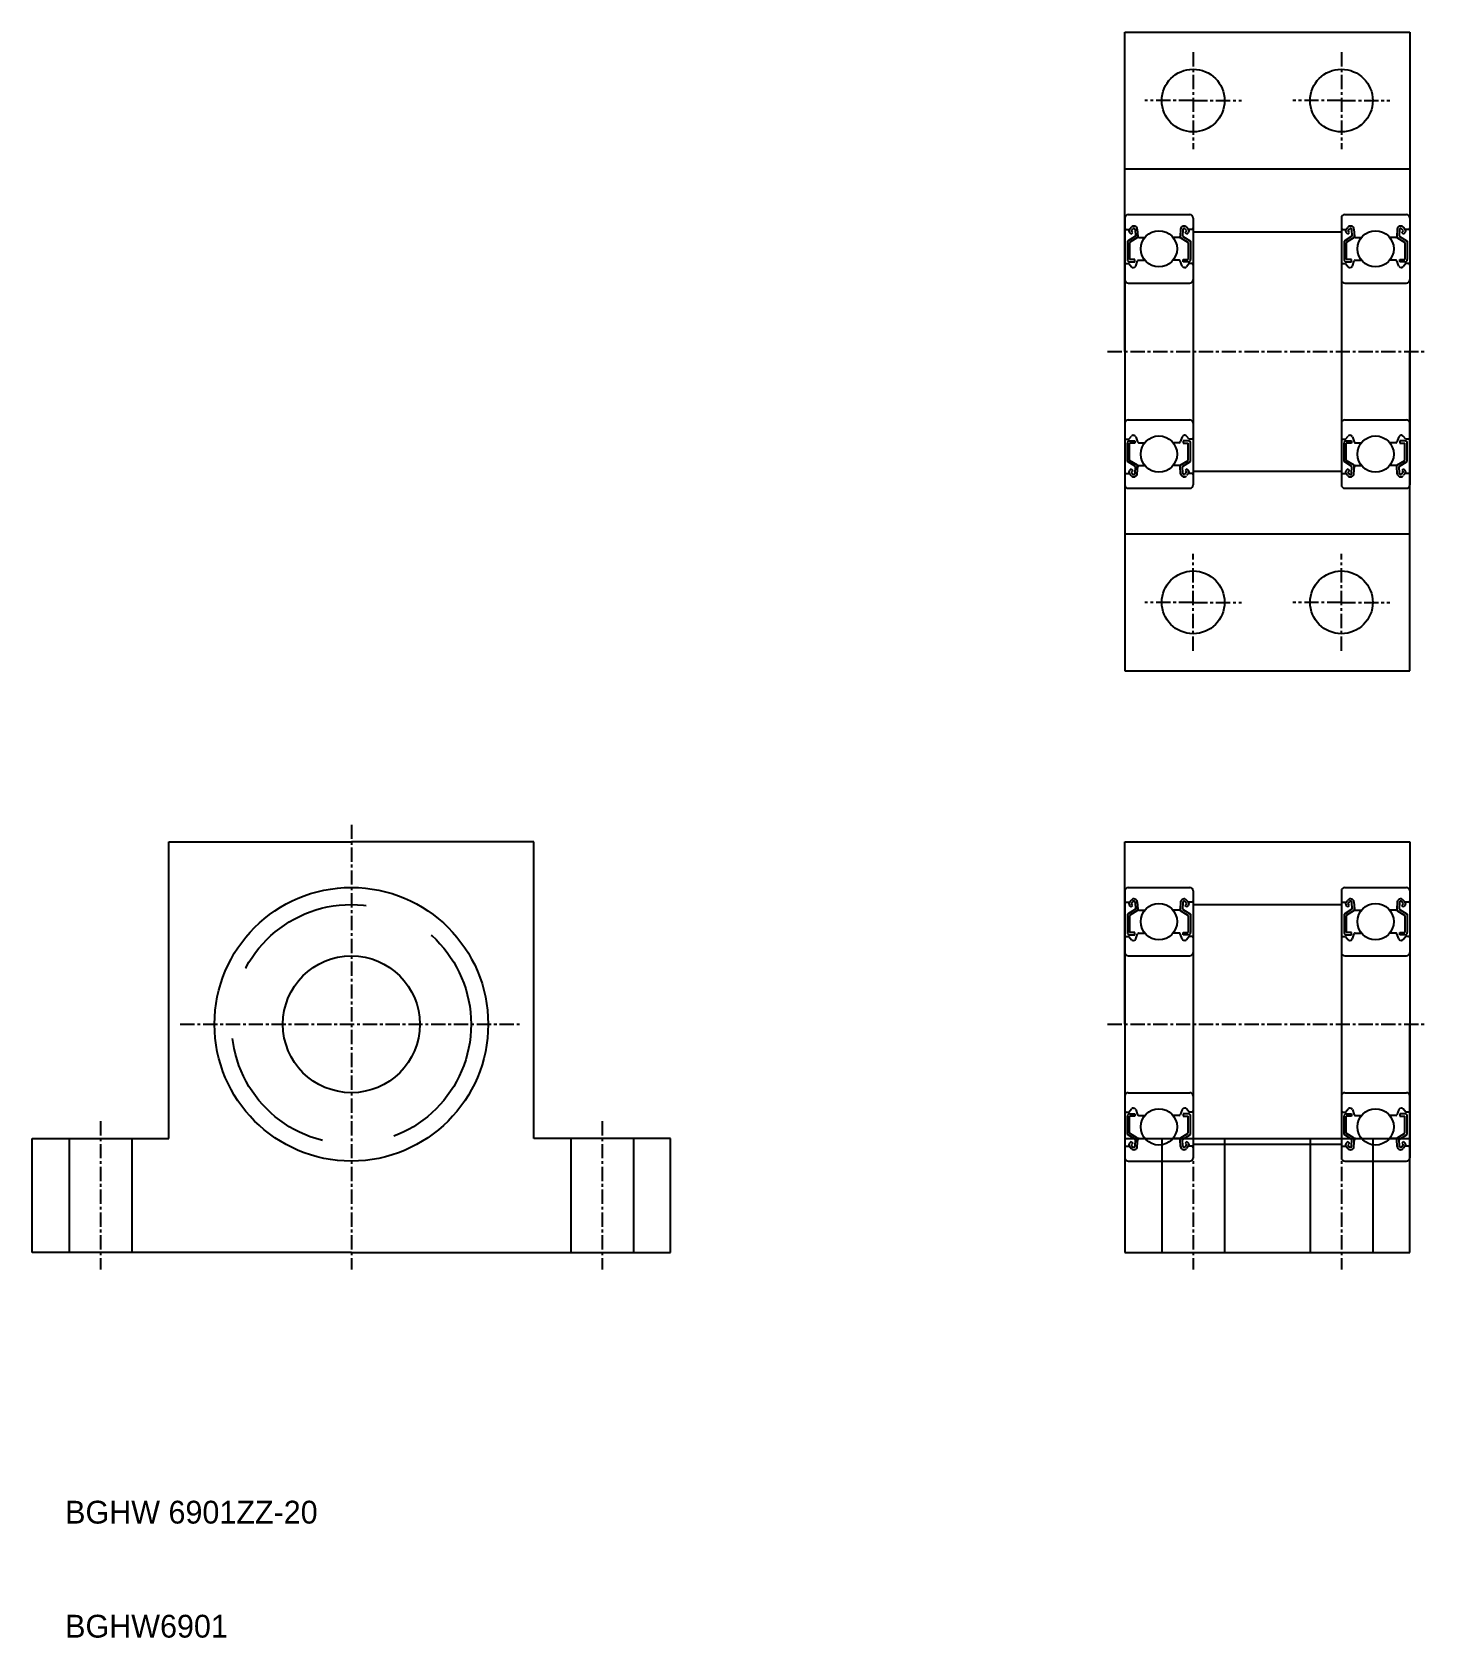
# Model space of a CAD drawing. Extents: x 64 to 186, y 60 to 200.
import ezdxf

# ---------------------------------------------------------------- set-up
doc = ezdxf.new("R2010")
doc.units = 0
doc.linetypes.add('CENTER', pattern=[2, 1.25, -0.25, 0.25, -0.25])
doc.linetypes.add('DASHED', pattern=[19.05, 12.7, -6.35])
doc.layers.get('0').update_dxf_attribs({"linetype": 'CONTINUOUS'})
doc.layers.add('CENTER', color=1, linetype='CENTER')

msp = doc.modelspace()

# ---------------------------------------------------------------- linework, layer by layer
for p, q in [((159.79, 200.46), (184.79, 200.46)), ((159.79, 172.46), (159.79, 200.46)), ((184.79, 200.46), (184.79, 172.46)), ((159.79, 188.46), (184.79, 188.46)), ((160.09, 184.46), (165.49, 184.46)), ((179.09, 184.46), (184.49, 184.46)), ((159.79, 184.16), (159.79, 160.76)), ((159.89, 183.16), (160.2, 183.16)), ((160.2, 183.16), (160.36, 183.35)), ((160.35, 183.03), (160.51, 183.22)), ((160.69, 183.16), (160.72, 182.56)), ((160.89, 183.19), (160.94, 182.55)), ((164.69, 183.19), (164.64, 182.55)), ((164.89, 183.16), (164.86, 182.56)), ((165.23, 183.03), (165.07, 183.22)), ((165.38, 183.16), (165.22, 183.35)), ((165.69, 183.16), (165.38, 183.16)), ((165.79, 184.16), (165.79, 160.76)), ((178.79, 184.16), (178.79, 160.76)), ((178.89, 183.16), (179.2, 183.16)), ((179.2, 183.16), (179.36, 183.35)), ((179.35, 183.03), (179.51, 183.22)), ((179.69, 183.16), (179.72, 182.56)), ((179.89, 183.19), (179.94, 182.55)), ((183.69, 183.19), (183.64, 182.55)), ((183.89, 183.16), (183.86, 182.56)), ((184.23, 183.03), (184.07, 183.22)), ((184.38, 183.16), (184.22, 183.35)), ((184.69, 183.16), (184.38, 183.16)), ((184.79, 184.16), (184.79, 160.76)), ((160.72, 182.56), (160.02, 182.12)), ((160.02, 182.12), (160.02, 180.51)), ((160.35, 182.75), (160.21, 182.89)), ((160.92, 182.45), (160.22, 182.01)), ((160.22, 182.01), (160.22, 180.51)), ((160.49, 182.89), (160.35, 183.03)), ((160.35, 182.75), (160.49, 182.89)), ((160.92, 182.8), (160.92, 182.45)), ((161.04, 182.46), (161.56, 182.46)), ((164.54, 182.46), (164.02, 182.46)), ((164.66, 182.8), (164.66, 182.45)), ((164.66, 182.45), (165.36, 182.01)), ((164.86, 182.56), (165.56, 182.12)), ((165.08, 182.89), (165.23, 183.03)), ((165.23, 182.75), (165.08, 182.89)), ((165.23, 182.75), (165.37, 182.89)), ((165.36, 182.01), (165.36, 180.51)), ((165.56, 182.12), (165.56, 180.51)), ((179.72, 182.56), (179.02, 182.12)), ((179.02, 182.12), (179.02, 180.51)), ((179.35, 182.75), (179.21, 182.89)), ((179.92, 182.45), (179.22, 182.01)), ((179.22, 182.01), (179.22, 180.51)), ((179.49, 182.89), (179.35, 183.03)), ((179.35, 182.75), (179.49, 182.89)), ((179.92, 182.8), (179.92, 182.45)), ((180.04, 182.46), (180.56, 182.46)), ((183.54, 182.46), (183.02, 182.46)), ((183.66, 182.8), (183.66, 182.45)), ((183.66, 182.45), (184.36, 182.01)), ((183.86, 182.56), (184.56, 182.12)), ((184.08, 182.89), (184.23, 183.03)), ((184.23, 182.75), (184.08, 182.89)), ((184.23, 182.75), (184.37, 182.89)), ((184.36, 182.01), (184.36, 180.51)), ((184.56, 182.12), (184.56, 180.51)), ((160.67, 180.51), (160.22, 180.51)), ((160.22, 180.31), (160.67, 180.31)), ((160.67, 180.31), (160.67, 180.51)), ((160.75, 179.94), (160.91, 180.4)), ((161.01, 180.46), (161.56, 180.46)), ((164.57, 180.46), (164.02, 180.46)), ((164.83, 179.94), (164.66, 180.4)), ((164.91, 180.31), (164.91, 180.51)), ((164.91, 180.51), (165.36, 180.51)), ((165.36, 180.31), (164.91, 180.31)), ((179.67, 180.51), (179.22, 180.51)), ((179.22, 180.31), (179.67, 180.31)), ((179.67, 180.31), (179.67, 180.51)), ((179.75, 179.94), (179.91, 180.4)), ((180.01, 180.46), (180.56, 180.46)), ((183.57, 180.46), (183.02, 180.46)), ((183.83, 179.94), (183.66, 180.4)), ((183.91, 180.31), (183.91, 180.51)), ((183.91, 180.51), (184.36, 180.51)), ((184.36, 180.31), (183.91, 180.31)), ((159.89, 180.16), (160.14, 180.16)), ((160.14, 180.16), (160.37, 179.88)), ((160.53, 179.81), (160.56, 179.81)), ((165.05, 179.81), (165.02, 179.81)), ((165.44, 180.16), (165.2, 179.88)), ((165.69, 180.16), (165.44, 180.16)), ((178.89, 180.16), (179.14, 180.16)), ((179.14, 180.16), (179.37, 179.88)), ((179.53, 179.81), (179.56, 179.81)), ((184.05, 179.81), (184.02, 179.81)), ((184.44, 180.16), (184.2, 179.88)), ((184.69, 180.16), (184.44, 180.16)), ((160.09, 178.46), (165.49, 178.46)), ((179.09, 178.46), (184.49, 178.46)), ((159.79, 172.46), (159.79, 144.46)), ((184.79, 144.46), (184.79, 172.46)), ((160.09, 166.46), (165.49, 166.46)), ((179.09, 166.46), (184.49, 166.46)), ((159.89, 164.76), (160.14, 164.76)), ((160.14, 164.76), (160.37, 165.04)), ((160.53, 165.11), (160.56, 165.11)), ((160.75, 164.98), (160.91, 164.53)), ((164.83, 164.98), (164.66, 164.53)), ((165.05, 165.11), (165.02, 165.11)), ((165.44, 164.76), (165.2, 165.04)), ((165.69, 164.76), (165.44, 164.76)), ((178.89, 164.76), (179.14, 164.76)), ((179.14, 164.76), (179.37, 165.04)), ((179.53, 165.11), (179.56, 165.11)), ((179.75, 164.98), (179.91, 164.53)), ((183.83, 164.98), (183.66, 164.53)), ((184.05, 165.11), (184.02, 165.11)), ((184.44, 164.76), (184.2, 165.04)), ((184.69, 164.76), (184.44, 164.76)), ((160.02, 162.8), (160.02, 164.41)), ((160.22, 164.61), (160.67, 164.61)), ((160.22, 162.91), (160.22, 164.41)), ((160.67, 164.41), (160.22, 164.41)), ((160.33, 164.61), (160.33, 164.61)), ((160.45, 164.61), (160.45, 164.61)), ((160.67, 164.61), (160.67, 164.41)), ((161.01, 164.46), (161.56, 164.46)), ((164.57, 164.46), (164.02, 164.46)), ((165.36, 164.61), (164.91, 164.61)), ((164.91, 164.61), (164.91, 164.41)), ((164.91, 164.41), (165.36, 164.41)), ((165.36, 162.91), (165.36, 164.41)), ((165.56, 162.8), (165.56, 164.41)), ((179.02, 162.8), (179.02, 164.41)), ((179.22, 164.61), (179.67, 164.61)), ((179.22, 162.91), (179.22, 164.41)), ((179.67, 164.41), (179.22, 164.41)), ((179.33, 164.61), (179.33, 164.61)), ((179.45, 164.61), (179.45, 164.61)), ((179.67, 164.61), (179.67, 164.41)), ((180.01, 164.46), (180.56, 164.46)), ((183.57, 164.46), (183.02, 164.46)), ((183.91, 164.61), (183.91, 164.41)), ((184.36, 164.61), (183.91, 164.61)), ((183.91, 164.41), (184.36, 164.41)), ((184.36, 162.91), (184.36, 164.41)), ((184.56, 162.8), (184.56, 164.41)), ((160.72, 162.36), (160.02, 162.8)), ((160.35, 162.17), (160.21, 162.03)), ((160.92, 162.48), (160.22, 162.91)), ((160.35, 162.17), (160.49, 162.03)), ((160.49, 162.03), (160.35, 161.89)), ((160.69, 161.76), (160.72, 162.36)), ((160.89, 161.74), (160.94, 162.37)), ((160.92, 162.13), (160.92, 162.48)), ((161.04, 162.46), (161.56, 162.46)), ((164.54, 162.46), (164.02, 162.46)), ((164.69, 161.74), (164.64, 162.37)), ((164.66, 162.48), (165.36, 162.91)), ((164.66, 162.13), (164.66, 162.48)), ((164.86, 162.36), (165.56, 162.8)), ((164.89, 161.76), (164.86, 162.36)), ((165.23, 162.17), (165.08, 162.03)), ((165.08, 162.03), (165.23, 161.89)), ((165.23, 162.17), (165.37, 162.03)), ((179.72, 162.36), (179.02, 162.8)), ((179.35, 162.17), (179.21, 162.03)), ((179.92, 162.48), (179.22, 162.91)), ((179.35, 162.17), (179.49, 162.03)), ((179.49, 162.03), (179.35, 161.89)), ((179.69, 161.76), (179.72, 162.36)), ((179.89, 161.74), (179.94, 162.37)), ((179.92, 162.13), (179.92, 162.48)), ((180.04, 162.46), (180.56, 162.46)), ((183.54, 162.46), (183.02, 162.46)), ((183.69, 161.74), (183.64, 162.37)), ((183.66, 162.48), (184.36, 162.91)), ((183.66, 162.13), (183.66, 162.48)), ((183.86, 162.36), (184.56, 162.8)), ((183.89, 161.76), (183.86, 162.36)), ((184.23, 162.17), (184.08, 162.03)), ((184.08, 162.03), (184.23, 161.89)), ((184.23, 162.17), (184.37, 162.03)), ((159.89, 161.76), (160.2, 161.76)), ((160.2, 161.76), (160.36, 161.57)), ((160.35, 161.89), (160.51, 161.7)), ((165.23, 161.89), (165.07, 161.7)), ((165.38, 161.76), (165.22, 161.57)), ((165.69, 161.76), (165.38, 161.76)), ((178.89, 161.76), (179.2, 161.76)), ((179.2, 161.76), (179.36, 161.57)), ((179.35, 161.89), (179.51, 161.7)), ((184.23, 161.89), (184.07, 161.7)), ((184.38, 161.76), (184.22, 161.57)), ((184.69, 161.76), (184.38, 161.76)), ((160.09, 160.46), (165.49, 160.46)), ((179.09, 160.46), (184.49, 160.46)), ((159.79, 156.46), (184.79, 156.46)), ((159.79, 144.46), (184.79, 144.46)), ((75.96, 103.46), (75.96, 129.46)), ((75.96, 129.46), (91.96, 129.46)), ((107.96, 129.46), (91.96, 129.46)), ((107.96, 103.46), (107.96, 129.46)), ((159.79, 129.46), (184.79, 129.46)), ((159.79, 113.46), (159.79, 129.46)), ((184.79, 129.46), (184.79, 113.46)), ((160.09, 125.46), (165.49, 125.46)), ((179.09, 125.46), (184.49, 125.46)), ((159.79, 125.16), (159.79, 101.76)), ((159.89, 124.16), (160.2, 124.16)), ((160.2, 124.16), (160.36, 124.35)), ((160.35, 124.03), (160.51, 124.22)), ((160.49, 123.89), (160.35, 124.03)), ((160.69, 124.16), (160.72, 123.56)), ((160.89, 124.19), (160.94, 123.55)), ((164.69, 124.19), (164.64, 123.55)), ((164.89, 124.16), (164.86, 123.56)), ((165.23, 124.03), (165.07, 124.22)), ((165.08, 123.89), (165.23, 124.03)), ((165.38, 124.16), (165.22, 124.35)), ((165.69, 124.16), (165.38, 124.16)), ((165.79, 125.16), (165.79, 101.76)), ((178.79, 125.16), (178.79, 101.76)), ((178.89, 124.16), (179.2, 124.16)), ((179.2, 124.16), (179.36, 124.35)), ((179.35, 124.03), (179.51, 124.22)), ((179.49, 123.89), (179.35, 124.03)), ((179.69, 124.16), (179.72, 123.56)), ((179.89, 124.19), (179.94, 123.55)), ((183.69, 124.19), (183.64, 123.55)), ((183.89, 124.16), (183.86, 123.56)), ((184.23, 124.03), (184.07, 124.22)), ((184.08, 123.89), (184.23, 124.03)), ((184.38, 124.16), (184.22, 124.35)), ((184.69, 124.16), (184.38, 124.16)), ((184.79, 125.16), (184.79, 101.76)), ((160.72, 123.56), (160.02, 123.12)), ((160.02, 123.12), (160.02, 121.51)), ((160.35, 123.75), (160.21, 123.89)), ((160.92, 123.45), (160.22, 123.01)), ((160.22, 123.01), (160.22, 121.51)), ((160.35, 123.75), (160.49, 123.89)), ((160.92, 123.8), (160.92, 123.45)), ((161.04, 123.46), (161.56, 123.46)), ((164.54, 123.46), (164.02, 123.46)), ((164.66, 123.8), (164.66, 123.45)), ((164.66, 123.45), (165.36, 123.01)), ((164.86, 123.56), (165.56, 123.12)), ((165.23, 123.75), (165.08, 123.89)), ((165.23, 123.75), (165.37, 123.89)), ((165.36, 123.01), (165.36, 121.51)), ((165.56, 123.12), (165.56, 121.51)), ((179.72, 123.56), (179.02, 123.12)), ((179.02, 123.12), (179.02, 121.51)), ((179.35, 123.75), (179.21, 123.89)), ((179.92, 123.45), (179.22, 123.01)), ((179.22, 123.01), (179.22, 121.51)), ((179.35, 123.75), (179.49, 123.89)), ((179.92, 123.8), (179.92, 123.45)), ((180.04, 123.46), (180.56, 123.46)), ((183.54, 123.46), (183.02, 123.46)), ((183.66, 123.8), (183.66, 123.45)), ((183.66, 123.45), (184.36, 123.01)), ((183.86, 123.56), (184.56, 123.12)), ((184.23, 123.75), (184.08, 123.89)), ((184.23, 123.75), (184.37, 123.89)), ((184.36, 123.01), (184.36, 121.51)), ((184.56, 123.12), (184.56, 121.51)), ((159.89, 121.16), (160.14, 121.16)), ((160.14, 121.16), (160.37, 120.88)), ((160.67, 121.51), (160.22, 121.51)), ((160.22, 121.31), (160.67, 121.31)), ((160.67, 121.31), (160.67, 121.51)), ((160.75, 120.94), (160.91, 121.4)), ((161.01, 121.46), (161.56, 121.46)), ((164.57, 121.46), (164.02, 121.46)), ((164.83, 120.94), (164.66, 121.4)), ((164.91, 121.31), (164.91, 121.51)), ((164.91, 121.51), (165.36, 121.51)), ((165.36, 121.31), (164.91, 121.31)), ((165.44, 121.16), (165.2, 120.88)), ((165.69, 121.16), (165.44, 121.16)), ((178.89, 121.16), (179.14, 121.16)), ((179.14, 121.16), (179.37, 120.88)), ((179.67, 121.51), (179.22, 121.51)), ((179.22, 121.31), (179.67, 121.31)), ((179.67, 121.31), (179.67, 121.51)), ((179.75, 120.94), (179.91, 121.4)), ((180.01, 121.46), (180.56, 121.46)), ((183.57, 121.46), (183.02, 121.46)), ((183.83, 120.94), (183.66, 121.4)), ((183.91, 121.51), (184.36, 121.51)), ((183.91, 121.31), (183.91, 121.51)), ((184.36, 121.31), (183.91, 121.31)), ((184.44, 121.16), (184.2, 120.88)), ((184.69, 121.16), (184.44, 121.16)), ((160.53, 120.81), (160.56, 120.81)), ((165.05, 120.81), (165.02, 120.81)), ((179.53, 120.81), (179.56, 120.81)), ((184.05, 120.81), (184.02, 120.81)), ((160.09, 119.46), (165.49, 119.46)), ((179.09, 119.46), (184.49, 119.46)), ((159.79, 113.46), (159.79, 93.46)), ((184.79, 93.46), (184.79, 113.46)), ((160.09, 107.46), (165.49, 107.46)), ((179.09, 107.46), (184.49, 107.46)), ((159.89, 105.76), (160.14, 105.76)), ((160.14, 105.76), (160.37, 106.04)), ((160.22, 105.61), (160.67, 105.61)), ((160.33, 105.61), (160.33, 105.61)), ((160.45, 105.61), (160.45, 105.61)), ((160.53, 106.11), (160.56, 106.11)), ((160.67, 105.61), (160.67, 105.41)), ((160.75, 105.98), (160.91, 105.53)), ((164.83, 105.98), (164.66, 105.53)), ((164.91, 105.61), (164.91, 105.41)), ((165.36, 105.61), (164.91, 105.61)), ((165.05, 106.11), (165.02, 106.11)), ((165.44, 105.76), (165.2, 106.04)), ((165.69, 105.76), (165.44, 105.76)), ((178.89, 105.76), (179.14, 105.76)), ((179.14, 105.76), (179.37, 106.04)), ((179.22, 105.61), (179.67, 105.61)), ((179.33, 105.61), (179.33, 105.61)), ((179.45, 105.61), (179.45, 105.61)), ((179.53, 106.11), (179.56, 106.11)), ((179.67, 105.61), (179.67, 105.41)), ((179.75, 105.98), (179.91, 105.53)), ((183.83, 105.98), (183.66, 105.53)), ((184.36, 105.61), (183.91, 105.61)), ((183.91, 105.61), (183.91, 105.41)), ((184.05, 106.11), (184.02, 106.11)), ((184.44, 105.76), (184.2, 106.04)), ((184.69, 105.76), (184.44, 105.76)), ((160.02, 103.8), (160.02, 105.41)), ((160.22, 103.91), (160.22, 105.41)), ((160.67, 105.41), (160.22, 105.41)), ((161.01, 105.46), (161.56, 105.46)), ((164.57, 105.46), (164.02, 105.46)), ((164.91, 105.41), (165.36, 105.41)), ((165.36, 103.91), (165.36, 105.41)), ((165.56, 103.8), (165.56, 105.41)), ((179.02, 103.8), (179.02, 105.41)), ((179.67, 105.41), (179.22, 105.41)), ((179.22, 103.91), (179.22, 105.41)), ((180.01, 105.46), (180.56, 105.46)), ((183.57, 105.46), (183.02, 105.46)), ((183.91, 105.41), (184.36, 105.41)), ((184.36, 103.91), (184.36, 105.41)), ((184.56, 103.8), (184.56, 105.41)), ((63.96, 93.46), (63.96, 103.46)), ((63.96, 103.46), (75.96, 103.46)), ((119.96, 103.46), (107.96, 103.46)), ((119.96, 93.46), (119.96, 103.46)), ((159.79, 103.46), (184.79, 103.46)), ((160.72, 103.36), (160.02, 103.8)), ((160.35, 103.17), (160.21, 103.03)), ((160.92, 103.48), (160.22, 103.91)), ((160.35, 103.17), (160.49, 103.03)), ((160.49, 103.03), (160.35, 102.89)), ((160.35, 102.89), (160.51, 102.7)), ((160.69, 102.76), (160.72, 103.36)), ((160.89, 102.74), (160.94, 103.37)), ((160.92, 103.13), (160.92, 103.48)), ((161.04, 103.46), (161.56, 103.46)), ((164.54, 103.46), (164.02, 103.46)), ((164.69, 102.74), (164.64, 103.37)), ((164.66, 103.48), (165.36, 103.91)), ((164.66, 103.13), (164.66, 103.48)), ((164.86, 103.36), (165.56, 103.8)), ((164.89, 102.76), (164.86, 103.36)), ((165.23, 102.89), (165.07, 102.7)), ((165.23, 103.17), (165.08, 103.03)), ((165.08, 103.03), (165.23, 102.89)), ((165.23, 103.17), (165.37, 103.03)), ((179.72, 103.36), (179.02, 103.8)), ((179.35, 103.17), (179.21, 103.03)), ((179.92, 103.48), (179.22, 103.91)), ((179.35, 103.17), (179.49, 103.03)), ((179.49, 103.03), (179.35, 102.89)), ((179.35, 102.89), (179.51, 102.7)), ((179.69, 102.76), (179.72, 103.36)), ((179.89, 102.74), (179.94, 103.37)), ((179.92, 103.13), (179.92, 103.48)), ((180.04, 103.46), (180.56, 103.46)), ((183.54, 103.46), (183.02, 103.46)), ((183.69, 102.74), (183.64, 103.37)), ((183.66, 103.48), (184.36, 103.91)), ((183.66, 103.13), (183.66, 103.48)), ((183.86, 103.36), (184.56, 103.8)), ((183.89, 102.76), (183.86, 103.36)), ((184.23, 102.89), (184.07, 102.7)), ((184.23, 103.17), (184.08, 103.03)), ((184.08, 103.03), (184.23, 102.89)), ((184.23, 103.17), (184.37, 103.03)), ((159.89, 102.76), (160.2, 102.76)), ((160.09, 101.46), (165.49, 101.46)), ((160.2, 102.76), (160.36, 102.57)), ((165.38, 102.76), (165.22, 102.57)), ((165.69, 102.76), (165.38, 102.76)), ((178.89, 102.76), (179.2, 102.76)), ((179.09, 101.46), (184.49, 101.46)), ((179.2, 102.76), (179.36, 102.57)), ((184.38, 102.76), (184.22, 102.57)), ((184.69, 102.76), (184.38, 102.76)), ((91.96, 93.46), (63.96, 93.46)), ((91.96, 93.46), (119.96, 93.46)), ((159.79, 93.46), (184.79, 93.46))]:
    msp.add_line(p, q)
at = {"color": 7, "linetype": 'CONTINUOUS'}
for p, q in [((165.79, 182.96), (178.79, 182.96)), ((165.79, 161.96), (178.79, 161.96)), ((165.79, 123.96), (178.79, 123.96)), ((165.79, 102.96), (178.79, 102.96))]:
    msp.add_line(p, q, dxfattribs=at)
at = {"color": 3, "linetype": 'DASHED'}
for p, q in [((67.21, 103.46), (67.21, 93.46)), ((72.71, 103.46), (72.71, 93.46)), ((111.21, 103.46), (111.21, 93.46)), ((116.71, 103.46), (116.71, 93.46)), ((163.04, 103.46), (163.04, 93.46)), ((168.54, 103.46), (168.54, 93.46)), ((176.04, 103.46), (176.04, 93.46)), ((181.54, 103.46), (181.54, 93.46))]:
    msp.add_line(p, q, dxfattribs=at)
for centre, radius in [((165.79, 194.46), 2.75), ((178.79, 194.46), 2.75), ((162.79, 181.46), 1.59), ((181.79, 181.46), 1.59), ((162.79, 163.46), 1.59), ((181.79, 163.46), 1.59), ((165.79, 150.46), 2.75), ((178.79, 150.46), 2.75), ((91.96, 113.46), 12), ((162.79, 122.46), 1.59), ((181.79, 122.46), 1.59), ((91.96, 113.46), 6), ((162.79, 104.46), 1.59), ((181.79, 104.46), 1.59)]:
    msp.add_circle(centre, radius)
msp.add_circle((91.96, 113.46), 10.5, dxfattribs=at)
for centre, radius, start, end in [((160.09, 184.16), 0.3, 90, 180), ((165.49, 184.16), 0.3, 0, 90), ((179.09, 184.16), 0.3, 90, 180), ((184.49, 184.16), 0.3, 0, 90), ((159.89, 183.26), 0.1, 180, 270), ((160.35, 183.03), 0.2, 139.9921, 224.998), ((160.59, 183.16), 0.3, 4.935, 139.9921), ((160.59, 183.16), 0.1, 3.0864, 139.9628), ((164.99, 183.16), 0.3, 40.0079, 175.065), ((164.99, 183.16), 0.1, 40.0372, 176.9136), ((165.23, 183.03), 0.2, 315.002, 40.0079), ((165.69, 183.26), 0.1, 270, 0), ((178.89, 183.26), 0.1, 180, 270), ((179.35, 183.03), 0.2, 139.9921, 224.998), ((179.59, 183.16), 0.3, 4.935, 139.9921), ((179.59, 183.16), 0.1, 3.0864, 139.9628), ((183.99, 183.16), 0.3, 40.0079, 175.065), ((183.99, 183.16), 0.1, 40.0372, 176.9136), ((184.23, 183.03), 0.2, 315.002, 40.0079), ((184.69, 183.26), 0.1, 270, 0), ((161.04, 182.56), 0.1, 184.935, 269.9989), ((164.54, 182.56), 0.1, 270.0011, 355.065), ((180.04, 182.56), 0.1, 184.935, 269.9989), ((183.54, 182.56), 0.1, 270.0011, 355.065), ((160.22, 180.51), 0.2, 180, 270), ((161.01, 180.36), 0.1, 89.999, 160.0584), ((164.57, 180.36), 0.1, 19.9416, 90.001), ((165.36, 180.51), 0.2, 270, 0), ((179.22, 180.51), 0.2, 180, 270), ((180.01, 180.36), 0.1, 89.999, 160.0584), ((183.57, 180.36), 0.1, 19.9416, 90.001), ((184.36, 180.51), 0.2, 270, 0), ((159.89, 180.06), 0.1, 90, 180), ((160.53, 180.01), 0.2, 219.9863, 270), ((160.56, 180.01), 0.2, 270, 340.0584), ((165.02, 180.01), 0.2, 199.9416, 270), ((165.05, 180.01), 0.2, 270, 320.0137), ((165.69, 180.06), 0.1, 0, 90), ((178.89, 180.06), 0.1, 90, 180), ((179.53, 180.01), 0.2, 219.9863, 270), ((179.56, 180.01), 0.2, 270, 340.0584), ((184.02, 180.01), 0.2, 199.9416, 270), ((184.05, 180.01), 0.2, 270, 320.0137), ((184.69, 180.06), 0.1, 0, 90), ((160.09, 178.76), 0.3, 180, 270), ((165.49, 178.76), 0.3, 270, 0), ((179.09, 178.76), 0.3, 180, 270), ((184.49, 178.76), 0.3, 270, 0), ((160.09, 166.16), 0.3, 90, 180), ((165.49, 166.16), 0.3, 0, 90), ((179.09, 166.16), 0.3, 90, 180), ((184.49, 166.16), 0.3, 0, 90), ((159.89, 164.86), 0.1, 180, 270), ((160.53, 164.91), 0.2, 90, 140.0137), ((160.56, 164.91), 0.2, 19.9416, 90), ((165.02, 164.91), 0.2, 90, 160.0584), ((165.05, 164.91), 0.2, 39.9863, 90), ((165.69, 164.86), 0.1, 270, 0), ((178.89, 164.86), 0.1, 180, 270), ((179.53, 164.91), 0.2, 90, 140.0137), ((179.56, 164.91), 0.2, 19.9416, 90), ((184.02, 164.91), 0.2, 90, 160.0584), ((184.05, 164.91), 0.2, 39.9863, 90), ((184.69, 164.86), 0.1, 270, 0), ((160.22, 164.41), 0.2, 90, 180), ((161.01, 164.56), 0.1, 199.9416, 270.001), ((164.57, 164.56), 0.1, 269.999, 340.0584), ((165.36, 164.41), 0.2, 0, 90), ((179.22, 164.41), 0.2, 90, 180), ((180.01, 164.56), 0.1, 199.9416, 270.001), ((183.57, 164.56), 0.1, 269.999, 340.0584), ((184.36, 164.41), 0.2, 0, 90), ((160.35, 161.89), 0.2, 135.002, 220.0079), ((161.04, 162.36), 0.1, 90.0011, 175.065), ((164.54, 162.36), 0.1, 4.935, 89.9989), ((165.23, 161.89), 0.2, 319.9921, 44.998), ((179.35, 161.89), 0.2, 135.002, 220.0079), ((180.04, 162.36), 0.1, 90.0011, 175.065), ((183.54, 162.36), 0.1, 4.935, 89.9989), ((184.23, 161.89), 0.2, 319.9921, 44.998), ((159.89, 161.66), 0.1, 90, 180), ((160.09, 160.76), 0.3, 180, 270), ((160.59, 161.76), 0.3, 220.0079, 355.065), ((160.59, 161.77), 0.1, 220.0372, 356.9136), ((164.99, 161.76), 0.3, 184.935, 319.9921), ((164.99, 161.77), 0.1, 183.0864, 319.9628), ((165.49, 160.76), 0.3, 270, 0), ((165.69, 161.66), 0.1, 0, 90), ((178.89, 161.66), 0.1, 90, 180), ((179.09, 160.76), 0.3, 180, 270), ((179.59, 161.76), 0.3, 220.0079, 355.065), ((179.59, 161.77), 0.1, 220.0372, 356.9136), ((183.99, 161.76), 0.3, 184.935, 319.9921), ((183.99, 161.77), 0.1, 183.0864, 319.9628), ((184.49, 160.76), 0.3, 270, 0), ((184.69, 161.66), 0.1, 0, 90), ((160.09, 125.16), 0.3, 90, 180), ((165.49, 125.16), 0.3, 0, 90), ((179.09, 125.16), 0.3, 90, 180), ((184.49, 125.16), 0.3, 0, 90), ((159.89, 124.26), 0.1, 180, 270), ((160.35, 124.03), 0.2, 139.9921, 224.998), ((160.59, 124.16), 0.3, 4.935, 139.9921), ((160.59, 124.16), 0.1, 3.0864, 139.9628), ((164.99, 124.16), 0.3, 40.0079, 175.065), ((164.99, 124.16), 0.1, 40.0372, 176.9136), ((165.23, 124.03), 0.2, 315.002, 40.0079), ((165.69, 124.26), 0.1, 270, 0), ((178.89, 124.26), 0.1, 180, 270), ((179.35, 124.03), 0.2, 139.9921, 224.998), ((179.59, 124.16), 0.3, 4.935, 139.9921), ((179.59, 124.16), 0.1, 3.0864, 139.9628), ((183.99, 124.16), 0.3, 40.0079, 175.065), ((183.99, 124.16), 0.1, 40.0372, 176.9136), ((184.23, 124.03), 0.2, 315.002, 40.0079), ((184.69, 124.26), 0.1, 270, 0), ((161.04, 123.56), 0.1, 184.935, 269.9989), ((164.54, 123.56), 0.1, 270.0011, 355.065), ((180.04, 123.56), 0.1, 184.935, 269.9989), ((183.54, 123.56), 0.1, 270.0011, 355.065), ((159.89, 121.06), 0.1, 90, 180), ((160.22, 121.51), 0.2, 180, 270), ((161.01, 121.36), 0.1, 89.999, 160.0584), ((164.57, 121.36), 0.1, 19.9416, 90.001), ((165.36, 121.51), 0.2, 270, 0), ((165.69, 121.06), 0.1, 0, 90), ((178.89, 121.06), 0.1, 90, 180), ((179.22, 121.51), 0.2, 180, 270), ((180.01, 121.36), 0.1, 89.999, 160.0584), ((183.57, 121.36), 0.1, 19.9416, 90.001), ((184.36, 121.51), 0.2, 270, 0), ((184.69, 121.06), 0.1, 0, 90), ((160.09, 119.76), 0.3, 180, 270), ((160.53, 121.01), 0.2, 219.9863, 270), ((160.56, 121.01), 0.2, 270, 340.0584), ((165.02, 121.01), 0.2, 199.9416, 270), ((165.05, 121.01), 0.2, 270, 320.0137), ((165.49, 119.76), 0.3, 270, 0), ((179.09, 119.76), 0.3, 180, 270), ((179.53, 121.01), 0.2, 219.9863, 270), ((179.56, 121.01), 0.2, 270, 340.0584), ((184.02, 121.01), 0.2, 199.9416, 270), ((184.05, 121.01), 0.2, 270, 320.0137), ((184.49, 119.76), 0.3, 270, 0), ((160.09, 107.16), 0.3, 90, 180), ((165.49, 107.16), 0.3, 0, 90), ((179.09, 107.16), 0.3, 90, 180), ((184.49, 107.16), 0.3, 0, 90), ((159.89, 105.86), 0.1, 180, 270), ((160.22, 105.41), 0.2, 90, 180), ((160.53, 105.91), 0.2, 90, 140.0137), ((160.56, 105.91), 0.2, 19.9416, 90), ((165.02, 105.91), 0.2, 90, 160.0584), ((165.05, 105.91), 0.2, 39.9863, 90), ((165.36, 105.41), 0.2, 0, 90), ((165.69, 105.86), 0.1, 270, 0), ((178.89, 105.86), 0.1, 180, 270), ((179.22, 105.41), 0.2, 90, 180), ((179.53, 105.91), 0.2, 90, 140.0137), ((179.56, 105.91), 0.2, 19.9416, 90), ((184.02, 105.91), 0.2, 90, 160.0584), ((184.05, 105.91), 0.2, 39.9863, 90), ((184.36, 105.41), 0.2, 0, 90), ((184.69, 105.86), 0.1, 270, 0), ((161.01, 105.56), 0.1, 199.9416, 270.001), ((164.57, 105.56), 0.1, 269.999, 340.0584), ((180.01, 105.56), 0.1, 199.9416, 270.001), ((183.57, 105.56), 0.1, 269.999, 340.0584), ((160.35, 102.89), 0.2, 135.002, 220.0079), ((161.04, 103.36), 0.1, 90.0011, 175.065), ((164.54, 103.36), 0.1, 4.935, 89.9989), ((165.23, 102.89), 0.2, 319.9921, 44.998), ((179.35, 102.89), 0.2, 135.002, 220.0079), ((180.04, 103.36), 0.1, 90.0011, 175.065), ((183.54, 103.36), 0.1, 4.935, 89.9989), ((184.23, 102.89), 0.2, 319.9921, 44.998), ((159.89, 102.66), 0.1, 90, 180), ((160.09, 101.76), 0.3, 180, 270), ((160.59, 102.76), 0.3, 220.0079, 355.065), ((160.59, 102.77), 0.1, 220.0372, 356.9136), ((164.99, 102.76), 0.3, 184.935, 319.9921), ((164.99, 102.77), 0.1, 183.0864, 319.9628), ((165.49, 101.76), 0.3, 270, 0), ((165.69, 102.66), 0.1, 0, 90), ((178.89, 102.66), 0.1, 90, 180), ((179.09, 101.76), 0.3, 180, 270), ((179.59, 102.76), 0.3, 220.0079, 355.065), ((179.59, 102.77), 0.1, 220.0372, 356.9136), ((183.99, 102.76), 0.3, 184.935, 319.9921), ((183.99, 102.77), 0.1, 183.0864, 319.9628), ((184.49, 101.76), 0.3, 270, 0), ((184.69, 102.66), 0.1, 0, 90)]:
    msp.add_arc(centre, radius, start, end)
at = {"layer": 'CENTER', "color": 1, "linetype": 'CENTER'}
for p, q in [((165.79, 198.71), (165.79, 190.21)), ((178.79, 198.71), (178.79, 190.21)), ((165.79, 194.46), (161.54, 194.46)), ((165.79, 194.46), (170.04, 194.46)), ((178.79, 194.46), (174.54, 194.46)), ((178.79, 194.46), (183.04, 194.46)), ((158.29, 172.46), (186.29, 172.46)), ((165.79, 146.21), (165.79, 154.71)), ((178.79, 146.21), (178.79, 154.71)), ((165.79, 150.46), (161.54, 150.46)), ((165.79, 150.46), (170.04, 150.46)), ((178.79, 150.46), (174.54, 150.46)), ((178.79, 150.46), (183.04, 150.46)), ((91.96, 130.96), (91.96, 91.96)), ((76.96, 113.46), (106.96, 113.46)), ((158.29, 113.46), (186.29, 113.46)), ((69.96, 104.96), (69.96, 91.96)), ((113.96, 104.96), (113.96, 91.96)), ((165.79, 104.96), (165.79, 91.96)), ((178.79, 104.96), (178.79, 91.96))]:
    msp.add_line(p, q, dxfattribs=at)

# ---------------------------------------------------------------- texts
for s, p in [('BGHW 6901ZZ-20', (66.86, 69.68)), ('BGHW6901', (66.86, 59.68))]:
    msp.add_text(s, height=2).set_placement(p)

doc.saveas('drawing.dxf')
